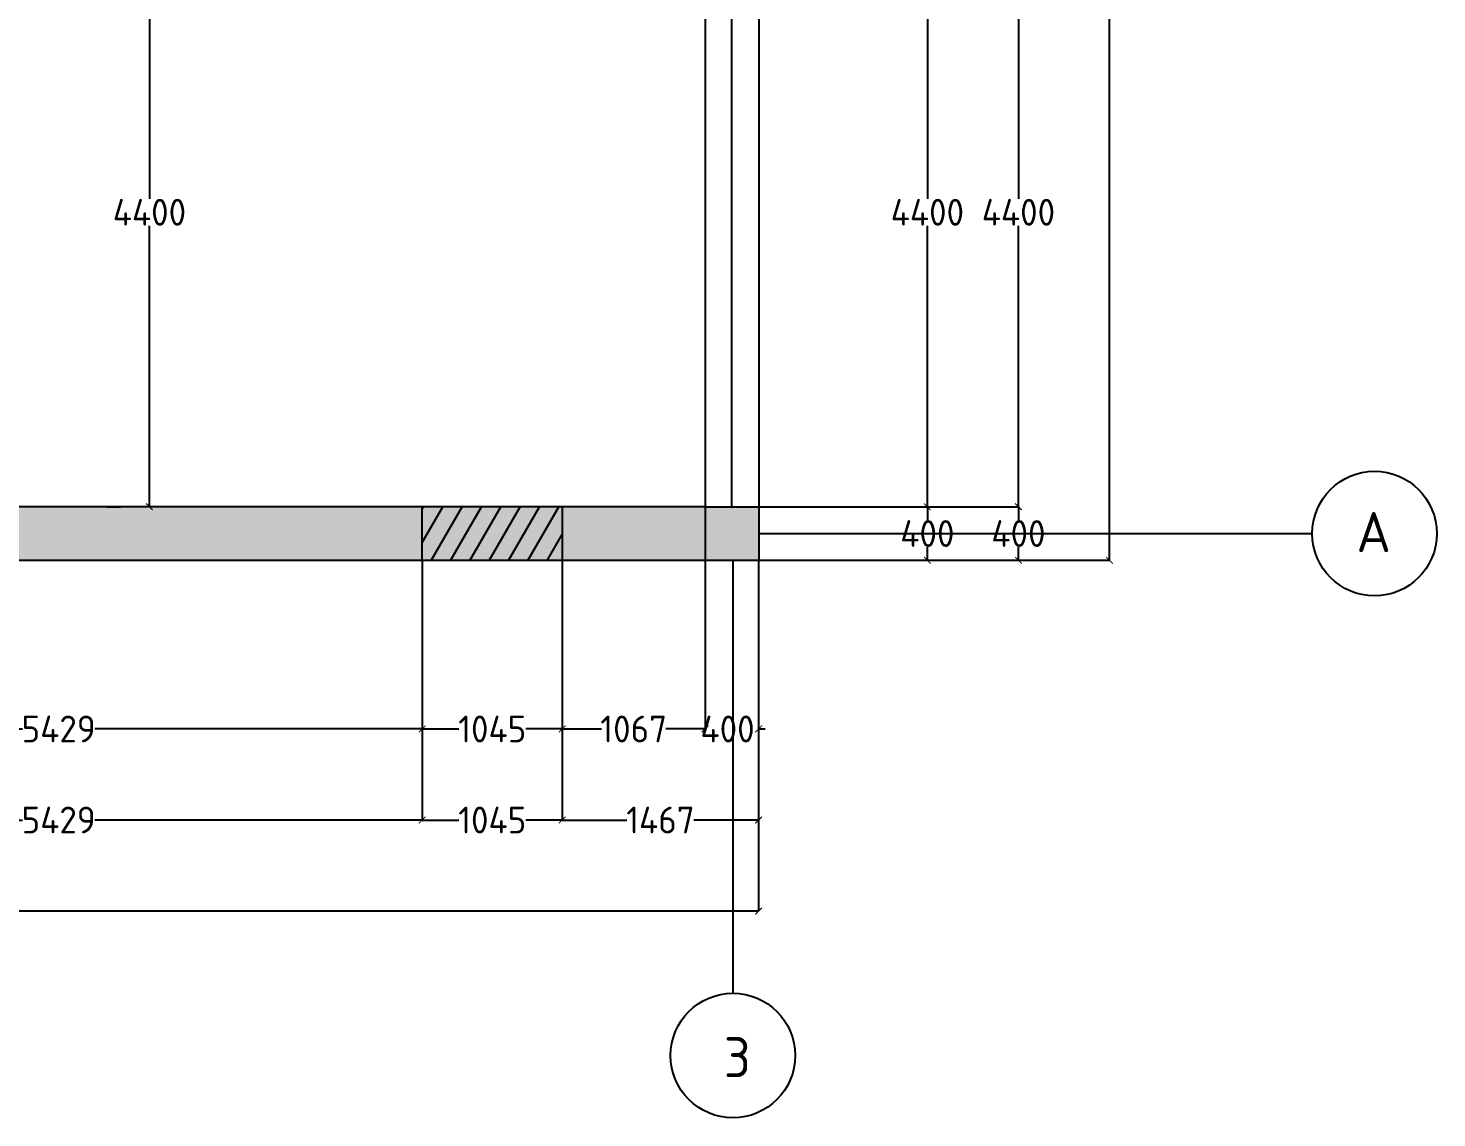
# Model space of a CAD drawing. Header units: inches. Extents: x -59797 to 874375, y -412711 to 5867.
# Drawn here: x 380341 to 390859, y -125169 to -117029 of the extents above; entities that cross this region are included whole.
import ezdxf

# ---------------------------------------------------------------- set-up
doc = ezdxf.new("R2010")
doc.units = ezdxf.units.IN
doc.header["$MEASUREMENT"] = 0
doc.layers.add('freecads.com', color=7, linetype='Continuous')
doc.styles.get("Standard").update_dxf_attribs({"font": 'GOST Common.ttf'})
doc.styles.add('{18b73a54-fa43-428c-adcb-c1c7bbdf2c84}', font='Simplex.shx')
doc.dimstyles.new('Copy of Standard', dxfattribs={"dimtxt": 120, "dimasz": 50, "dimexe": 0.18, "dimexo": 0.0625, "dimgap": 0.09, "dimtad": 0, "dimtih": 1, "dimtoh": 1, "dimdec": 0, "dimzin": 0, "dimdsep": 46, "dimtxsty": 'Standard', "dimblk": 'ARCHTICK', "dimcen": 0.09, "dimclrd": 250, "dimadec": 0, "dimazin": 0, "dimtfac": 1, "dimtdec": 0, "dimtofl": 0, "dimtmove": 0, "dimatfit": 3, "dimldrblk": 'ARCHTICK', "dimfxl": 100, "dimfxlon": 1, "dimtolj": 1, "dimtzin": 0, "dimarcsym": 0})

# ---------------------------------------------------------------- blocks, each defined once
blk = doc.blocks.new('_ArchTick')
at = {"color": 0, "linetype": 'ByBlock', "const_width": 0.15}
blk.add_lwpolyline([(-0.5, -0.5), (0.5, 0.5)], dxfattribs=at)
blk = doc.blocks.new('*D176')
at = {"color": 0, "lineweight": -2, "transparency": 16777216}
for p, q in [((385795, -120604), (387056, -120604)), ((385795, -121004), (387056, -121004))]:
    blk.add_line(p, q, dxfattribs=at)
at = {"color": 250, "lineweight": -2, "transparency": 16777216}
for p, q in [((387055, -120604), (387055, -120704)), ((387055, -121004), (387055, -120905))]:
    blk.add_line(p, q, dxfattribs=at)
at = {"layer": 'Defpoints', "color": 0, "transparency": 16777216}
for p in [(385795, -120604), (387055, -120604), (385795, -121004)]:
    blk.add_point(p, dxfattribs=at)
at = {"color": 250, "lineweight": -2, "transparency": 16777216, "xscale": 50, "yscale": 50, "zscale": 50}
for p, rotation in [((387055, -120604), 90), ((387055, -121004), 270)]:
    blk.add_blockref('_ArchTick', p, dxfattribs=dict(at, rotation=rotation))
at = {"color": 0, "transparency": 16777216, "insert": (387055, -120804), "char_height": 200, "attachment_point": 5}
blk.add_mtext('\\A1;400', dxfattribs=at)
blk = doc.blocks.new('*D177')
at = {"color": 0, "lineweight": -2, "transparency": 16777216}
for p, q in [((385795, -116204), (387056, -116204)), ((385795, -120604), (387056, -120604))]:
    blk.add_line(p, q, dxfattribs=at)
at = {"color": 250, "lineweight": -2, "transparency": 16777216}
for p, q in [((387055, -116204), (387055, -118304)), ((387055, -120604), (387055, -118505))]:
    blk.add_line(p, q, dxfattribs=at)
at = {"layer": 'Defpoints', "color": 0, "transparency": 16777216}
for p in [(385795, -116204), (387055, -116204), (385795, -120604)]:
    blk.add_point(p, dxfattribs=at)
at = {"color": 250, "lineweight": -2, "transparency": 16777216, "xscale": 50, "yscale": 50, "zscale": 50}
for p, rotation in [((387055, -116204), 90), ((387055, -120604), 270)]:
    blk.add_blockref('_ArchTick', p, dxfattribs=dict(at, rotation=rotation))
at = {"color": 0, "transparency": 16777216, "insert": (387055, -118404), "char_height": 200, "attachment_point": 5}
blk.add_mtext('\\A1;4400', dxfattribs=at)
blk = doc.blocks.new('*D181')
at = {"color": 0, "lineweight": -2, "transparency": 16777216}
for p, q in [((385795, -120604), (387736, -120604)), ((385795, -121004), (387736, -121004))]:
    blk.add_line(p, q, dxfattribs=at)
at = {"color": 250, "lineweight": -2, "transparency": 16777216}
for p, q in [((387735, -120604), (387735, -120704)), ((387735, -121004), (387735, -120905))]:
    blk.add_line(p, q, dxfattribs=at)
at = {"layer": 'Defpoints', "color": 0, "transparency": 16777216}
for p in [(385795, -120604), (387735, -120604), (385795, -121004)]:
    blk.add_point(p, dxfattribs=at)
at = {"color": 250, "lineweight": -2, "transparency": 16777216, "xscale": 50, "yscale": 50, "zscale": 50}
for p, rotation in [((387735, -120604), 90), ((387735, -121004), 270)]:
    blk.add_blockref('_ArchTick', p, dxfattribs=dict(at, rotation=rotation))
at = {"color": 0, "transparency": 16777216, "insert": (387735, -120804), "char_height": 200, "attachment_point": 5}
blk.add_mtext('\\A1;400', dxfattribs=at)
blk = doc.blocks.new('*D182')
at = {"color": 0, "lineweight": -2, "transparency": 16777216}
for p, q in [((387635, -116204), (387736, -116204)), ((387635, -120604), (387736, -120604))]:
    blk.add_line(p, q, dxfattribs=at)
at = {"color": 250, "lineweight": -2, "transparency": 16777216}
for p, q in [((387735, -116204), (387735, -118304)), ((387735, -120604), (387735, -118505))]:
    blk.add_line(p, q, dxfattribs=at)
at = {"layer": 'Defpoints', "color": 0, "transparency": 16777216}
for p in [(385795, -116204), (387735, -116204), (385795, -120604)]:
    blk.add_point(p, dxfattribs=at)
at = {"color": 250, "lineweight": -2, "transparency": 16777216, "xscale": 50, "yscale": 50, "zscale": 50}
for p, rotation in [((387735, -116204), 90), ((387735, -120604), 270)]:
    blk.add_blockref('_ArchTick', p, dxfattribs=dict(at, rotation=rotation))
at = {"color": 0, "transparency": 16777216, "insert": (387735, -118404), "char_height": 200, "attachment_point": 5}
blk.add_mtext('\\A1;4400', dxfattribs=at)
blk = doc.blocks.new('*D186')
at = {"color": 0, "lineweight": -2, "transparency": 16777216}
for p, q in [((384995, -112204), (388416, -112204)), ((385795, -121004), (388416, -121004))]:
    blk.add_line(p, q, dxfattribs=at)
at = {"color": 250, "lineweight": -2, "transparency": 16777216}
for p, q in [((388415, -112204), (388415, -116504)), ((388415, -121004), (388415, -116705))]:
    blk.add_line(p, q, dxfattribs=at)
at = {"layer": 'Defpoints', "color": 0, "transparency": 16777216}
for p in [(384995, -112204), (388415, -112204), (385795, -121004)]:
    blk.add_point(p, dxfattribs=at)
at = {"color": 250, "lineweight": -2, "transparency": 16777216, "xscale": 50, "yscale": 50, "zscale": 50}
for p, rotation in [((388415, -112204), 90), ((388415, -121004), 270)]:
    blk.add_blockref('_ArchTick', p, dxfattribs=dict(at, rotation=rotation))
at = {"color": 0, "transparency": 16777216, "insert": (388415, -116604), "char_height": 200, "attachment_point": 5}
blk.add_mtext('\\A1;8800', dxfattribs=at)
blk = doc.blocks.new('*D187')
at = {"color": 0, "lineweight": -2, "transparency": 16777216}
for p, q in [((385395, -120605), (385395, -122265)), ((385795, -121005), (385795, -122265))]:
    blk.add_line(p, q, dxfattribs=at)
at = {"color": 250, "lineweight": -2, "transparency": 16777216}
for p, q in [((385395, -122264), (385345, -122264)), ((385795, -122264), (385845, -122264))]:
    blk.add_line(p, q, dxfattribs=at)
at = {"layer": 'Defpoints', "color": 0, "transparency": 16777216}
for p in [(385395, -120604), (385795, -121004), (385395, -122264)]:
    blk.add_point(p, dxfattribs=at)
at = {"color": 250, "lineweight": -2, "transparency": 16777216, "xscale": 50, "yscale": 50, "zscale": 50}
blk.add_blockref('_ArchTick', (385395, -122264), dxfattribs=at)
at = {"color": 250, "lineweight": -2, "transparency": 16777216, "xscale": 50, "yscale": 50, "zscale": 50, "rotation": 180}
blk.add_blockref('_ArchTick', (385795, -122264), dxfattribs=at)
at = {"color": 0, "transparency": 16777216, "insert": (385563, -122264), "char_height": 200, "attachment_point": 5}
blk.add_mtext('\\A1;400', dxfattribs=at)
blk = doc.blocks.new('*D188')
at = {"color": 0, "lineweight": -2, "transparency": 16777216}
for p, q in [((385395, -120605), (385395, -122265)), ((384328, -121005), (384328, -122265))]:
    blk.add_line(p, q, dxfattribs=at)
at = {"color": 250, "lineweight": -2, "transparency": 16777216}
for p, q in [((384328, -122264), (384621, -122264)), ((385395, -122264), (385102, -122264))]:
    blk.add_line(p, q, dxfattribs=at)
at = {"layer": 'Defpoints', "color": 0, "transparency": 16777216}
for p in [(385395, -120604), (384328, -121004), (384328, -122264)]:
    blk.add_point(p, dxfattribs=at)
at = {"color": 250, "lineweight": -2, "transparency": 16777216, "xscale": 50, "yscale": 50, "zscale": 50, "rotation": 180}
blk.add_blockref('_ArchTick', (384328, -122264), dxfattribs=at)
at = {"color": 250, "lineweight": -2, "transparency": 16777216, "xscale": 50, "yscale": 50, "zscale": 50}
blk.add_blockref('_ArchTick', (385395, -122264), dxfattribs=at)
at = {"color": 0, "transparency": 16777216, "insert": (384862, -122264), "char_height": 200, "attachment_point": 5}
blk.add_mtext('\\A1;1067', dxfattribs=at)
blk = doc.blocks.new('*D189')
at = {"color": 0, "lineweight": -2, "transparency": 16777216}
for p, q in [((383283, -121005), (383283, -122265)), ((384328, -121005), (384328, -122265))]:
    blk.add_line(p, q, dxfattribs=at)
at = {"color": 250, "lineweight": -2, "transparency": 16777216}
for p, q in [((383283, -122264), (383556, -122264)), ((384328, -122264), (384056, -122264))]:
    blk.add_line(p, q, dxfattribs=at)
at = {"layer": 'Defpoints', "color": 0, "transparency": 16777216}
for p in [(383283, -121004), (384328, -121004), (383283, -122264)]:
    blk.add_point(p, dxfattribs=at)
at = {"color": 250, "lineweight": -2, "transparency": 16777216, "xscale": 50, "yscale": 50, "zscale": 50, "rotation": 180}
blk.add_blockref('_ArchTick', (383283, -122264), dxfattribs=at)
at = {"color": 250, "lineweight": -2, "transparency": 16777216, "xscale": 50, "yscale": 50, "zscale": 50}
blk.add_blockref('_ArchTick', (384328, -122264), dxfattribs=at)
at = {"color": 0, "transparency": 16777216, "insert": (383806, -122264), "char_height": 200, "attachment_point": 5}
blk.add_mtext('\\A1;1045', dxfattribs=at)
blk = doc.blocks.new('*D190')
at = {"color": 0, "lineweight": -2, "transparency": 16777216}
for p, q in [((377854, -121005), (377854, -122265)), ((383283, -121005), (383283, -122265))]:
    blk.add_line(p, q, dxfattribs=at)
at = {"color": 250, "lineweight": -2, "transparency": 16777216}
for p, q in [((377854, -122264), (380298, -122264)), ((383283, -122264), (380838, -122264))]:
    blk.add_line(p, q, dxfattribs=at)
at = {"layer": 'Defpoints', "color": 0, "transparency": 16777216}
for p in [(377854, -121004), (383283, -121004), (377854, -122264)]:
    blk.add_point(p, dxfattribs=at)
at = {"color": 250, "lineweight": -2, "transparency": 16777216, "xscale": 50, "yscale": 50, "zscale": 50, "rotation": 180}
blk.add_blockref('_ArchTick', (377854, -122264), dxfattribs=at)
at = {"color": 250, "lineweight": -2, "transparency": 16777216, "xscale": 50, "yscale": 50, "zscale": 50}
blk.add_blockref('_ArchTick', (383283, -122264), dxfattribs=at)
at = {"color": 0, "transparency": 16777216, "insert": (380568, -122264), "char_height": 200, "attachment_point": 5}
blk.add_mtext('\\A1;5429', dxfattribs=at)
blk = doc.blocks.new('*D195')
at = {"color": 0, "lineweight": -2, "transparency": 16777216}
for p, q in [((384328, -121005), (384328, -122945)), ((385795, -121005), (385795, -122945))]:
    blk.add_line(p, q, dxfattribs=at)
at = {"color": 250, "lineweight": -2, "transparency": 16777216}
for p, q in [((384328, -122944), (384811, -122944)), ((385795, -122944), (385312, -122944))]:
    blk.add_line(p, q, dxfattribs=at)
at = {"layer": 'Defpoints', "color": 0, "transparency": 16777216}
for p in [(384328, -121004), (385795, -121004), (384328, -122944)]:
    blk.add_point(p, dxfattribs=at)
at = {"color": 250, "lineweight": -2, "transparency": 16777216, "xscale": 50, "yscale": 50, "zscale": 50, "rotation": 180}
blk.add_blockref('_ArchTick', (384328, -122944), dxfattribs=at)
at = {"color": 250, "lineweight": -2, "transparency": 16777216, "xscale": 50, "yscale": 50, "zscale": 50}
blk.add_blockref('_ArchTick', (385795, -122944), dxfattribs=at)
at = {"color": 0, "transparency": 16777216, "insert": (385062, -122944), "char_height": 200, "attachment_point": 5}
blk.add_mtext('\\A1;1467', dxfattribs=at)
blk = doc.blocks.new('*D196')
at = {"color": 0, "lineweight": -2, "transparency": 16777216}
for p, q in [((383283, -121005), (383283, -122945)), ((384328, -121005), (384328, -122945))]:
    blk.add_line(p, q, dxfattribs=at)
at = {"color": 250, "lineweight": -2, "transparency": 16777216}
for p, q in [((383283, -122944), (383556, -122944)), ((384328, -122944), (384056, -122944))]:
    blk.add_line(p, q, dxfattribs=at)
at = {"layer": 'Defpoints', "color": 0, "transparency": 16777216}
for p in [(383283, -121004), (384328, -121004), (383283, -122944)]:
    blk.add_point(p, dxfattribs=at)
at = {"color": 250, "lineweight": -2, "transparency": 16777216, "xscale": 50, "yscale": 50, "zscale": 50, "rotation": 180}
blk.add_blockref('_ArchTick', (383283, -122944), dxfattribs=at)
at = {"color": 250, "lineweight": -2, "transparency": 16777216, "xscale": 50, "yscale": 50, "zscale": 50}
blk.add_blockref('_ArchTick', (384328, -122944), dxfattribs=at)
at = {"color": 0, "transparency": 16777216, "insert": (383806, -122944), "char_height": 200, "attachment_point": 5}
blk.add_mtext('\\A1;1045', dxfattribs=at)
blk = doc.blocks.new('*D197')
at = {"color": 0, "lineweight": -2, "transparency": 16777216}
for p, q in [((377854, -121005), (377854, -122945)), ((383283, -121005), (383283, -122945))]:
    blk.add_line(p, q, dxfattribs=at)
at = {"color": 250, "lineweight": -2, "transparency": 16777216}
for p, q in [((377854, -122944), (380298, -122944)), ((383283, -122944), (380838, -122944))]:
    blk.add_line(p, q, dxfattribs=at)
at = {"layer": 'Defpoints', "color": 0, "transparency": 16777216}
for p in [(377854, -121004), (383283, -121004), (377854, -122944)]:
    blk.add_point(p, dxfattribs=at)
at = {"color": 250, "lineweight": -2, "transparency": 16777216, "xscale": 50, "yscale": 50, "zscale": 50, "rotation": 180}
blk.add_blockref('_ArchTick', (377854, -122944), dxfattribs=at)
at = {"color": 250, "lineweight": -2, "transparency": 16777216, "xscale": 50, "yscale": 50, "zscale": 50}
blk.add_blockref('_ArchTick', (383283, -122944), dxfattribs=at)
at = {"color": 0, "transparency": 16777216, "insert": (380568, -122944), "char_height": 200, "attachment_point": 5}
blk.add_mtext('\\A1;5429', dxfattribs=at)
blk = doc.blocks.new('*D201')
at = {"color": 0, "lineweight": -2, "transparency": 16777216}
for p, q in [((372995, -118505), (372995, -123625)), ((385795, -121005), (385795, -123625))]:
    blk.add_line(p, q, dxfattribs=at)
at = {"color": 250, "lineweight": -2, "transparency": 16777216}
for p, q in [((372995, -123624), (379085, -123624)), ((385795, -123624), (379705, -123624))]:
    blk.add_line(p, q, dxfattribs=at)
at = {"layer": 'Defpoints', "color": 0, "transparency": 16777216}
for p in [(372995, -118504), (385795, -121004), (372995, -123624)]:
    blk.add_point(p, dxfattribs=at)
at = {"color": 250, "lineweight": -2, "transparency": 16777216, "xscale": 50, "yscale": 50, "zscale": 50, "rotation": 180}
blk.add_blockref('_ArchTick', (372995, -123624), dxfattribs=at)
at = {"color": 250, "lineweight": -2, "transparency": 16777216, "xscale": 50, "yscale": 50, "zscale": 50}
blk.add_blockref('_ArchTick', (385795, -123624), dxfattribs=at)
at = {"color": 0, "transparency": 16777216, "insert": (379395, -123624), "char_height": 200, "attachment_point": 5}
blk.add_mtext('\\A1;12800', dxfattribs=at)
blk = doc.blocks.new('*D241')
at = {"color": 0, "lineweight": -2, "transparency": 16777216}
for p, q in [((381346, -116204), (381246, -116204)), ((381246, -120604), (381246, -120604))]:
    blk.add_line(p, q, dxfattribs=at)
at = {"color": 250, "lineweight": -2, "transparency": 16777216}
for p, q in [((381246, -116204), (381246, -118304)), ((381246, -120604), (381246, -118505))]:
    blk.add_line(p, q, dxfattribs=at)
at = {"layer": 'Defpoints', "color": 0, "transparency": 16777216}
for p in [(382995, -116204), (381246, -120604), (381246, -120604)]:
    blk.add_point(p, dxfattribs=at)
at = {"color": 250, "lineweight": -2, "transparency": 16777216, "xscale": 50, "yscale": 50, "zscale": 50}
for p, rotation in [((381246, -116204), 90), ((381246, -120604), 270)]:
    blk.add_blockref('_ArchTick', p, dxfattribs=dict(at, rotation=rotation))
at = {"color": 0, "transparency": 16777216, "insert": (381246, -118404), "char_height": 200, "attachment_point": 5}
blk.add_mtext('\\A1;4400', dxfattribs=at)

msp = doc.modelspace()

# ---------------------------------------------------------------- hatches: boundary and pattern name
at = {"true_color": 0x939598}
h = msp.add_hatch(color=252, dxfattribs=at)
h.dxf.hatch_style = 1
h.paths.add_polyline_path([(373395.4, -112604.5), (373395.4, -112204.5), (372995.4, -112204.5), (372995.4, -115170.9), (373106.3, -115170.9), (373395.4, -115170.9)])
h.paths.add_polyline_path([(376808.3, -112204.5), (373395.4, -112204.5), (373395.4, -112604.5), (376808.3, -112604.5)])
h.paths.add_polyline_path([(373395.4, -116170.9), (372995.4, -116170.9), (372995.4, -118504.5), (376895.4, -118504.5), (376895.4, -120604.5), (377295.4, -120604.5), (377295.4, -116204.5), (377195.4, -116204.5), (377195.4, -118104.5), (373395.4, -118104.5), (373395.4, -116354.5)])
h.paths.add_polyline_path([(383282.9, -120604.5), (377853.6, -120604.5), (377853.6, -121004.5), (383282.9, -121004.5)])
h.paths.add_polyline_path([(385795.4, -120604.5), (385395.4, -120604.5), (384730.3, -120604.5), (384328.3, -120604.5), (384328.3, -121004.5), (385795.4, -121004.5)])
h.paths.add_polyline_path([(385395.4, -115804.5), (384395.4, -115804.5), (384395.4, -116204.5), (385395.4, -116204.5)])
h.paths.add_polyline_path([(383395.4, -115343.8), (383284.5, -115343.8), (382995.4, -115343.8), (382995.4, -116104.5), (382995.4, -116204.5), (383395.4, -116204.5), (383395.4, -115804.5)])
h.paths.add_polyline_path([(374495.4, -114616.7), (374495.4, -114604.5), (373795.4, -114604.5), (373795.4, -114704.5), (374495.4, -114704.5)])
h = msp.add_hatch(color=252, dxfattribs=at)
h.dxf.hatch_style = 1
h.paths.add_polyline_path([(377853.6, -120604.5), (377295.4, -120604.5), (376808.3, -120604.5), (376808.3, -121004.5), (377853.6, -121004.5)])
h.paths.add_polyline_path([(384328.3, -120604.5), (383282.9, -120604.5), (383282.9, -121004.5), (384328.3, -121004.5)])
h.paths.add_polyline_path([(385795.4, -115804.5), (385395.4, -115804.5), (385395.4, -116204.5), (385795.4, -116204.5)])
h.paths.add_polyline_path([(384995.4, -112204.5), (384303, -112204.5), (384303, -112604.5), (384995.4, -112604.5)])
at = {"true_color": 0x636466}
h = msp.add_hatch(dxfattribs=at)
h.set_pattern_fill('ANSI31', color=251, scale=1000, angle=15)
h.set_pattern_definition([(60, (252726.6, -95502.01), (-108.25318, 62.5), [])])
h.paths.add_polyline_path([(384328.3, -120604.5), (383282.9, -120604.5), (383282.9, -121004.5), (384328.3, -121004.5)])
h.paths.add_polyline_path([(377853.6, -120604.5), (377295.4, -120604.5), (376808.3, -120604.5), (376808.3, -121004.5), (377853.6, -121004.5)])
h.paths.add_polyline_path([(385795.4, -115804.5), (385395.4, -115804.5), (385395.4, -116204.5), (385795.4, -116204.5)])
h.paths.add_polyline_path([(384995.4, -112204.5), (384303, -112204.5), (384303, -112604.5), (384995.4, -112604.5)])

# ---------------------------------------------------------------- linework, layer by layer
at = {"color": 152, "true_color": 0x2776bb}
for p, q in [((385795.4, -115804.5), (385795.4, -121004.5)), ((385395.4, -116204.5), (385395.4, -120604.5)), ((385595.4, -120604.5), (385595.4, -116204.5))]:
    msp.add_line(p, q, dxfattribs=at)
for p, q in [((385395.4, -120604.5), (376808.3, -120604.5)), ((383282.9, -121004.5), (383282.9, -120604.5)), ((384328.3, -120604.5), (384328.3, -121004.5)), ((385795.4, -121004.5), (376808.3, -121004.5)), ((384328.3, -121004.5), (382857.1, -121004.5))]:
    msp.add_line(p, q)
at = {"color": 7}
for p, q in [((385395.4, -120604.5), (385795.4, -120604.5)), ((385795.4, -120804.5), (389928.9, -120804.5)), ((385603.1, -121004.5), (385603.1, -124238.5))]:
    msp.add_line(p, q, dxfattribs=at)
for centre in [(390394.1, -120804.5), (385603.1, -124703.7)]:
    msp.add_circle(centre, 465.2, dxfattribs=at)
at = {"layer": 'freecads.com', "ltscale": 90}
msp.add_line((380930.3, -120604.5), (381030.3, -120604.5), dxfattribs=at)

# ---------------------------------------------------------------- texts
at = {"color": 7, "char_height": 300, "style": '{18b73a54-fa43-428c-adcb-c1c7bbdf2c84}'}
for s, insert, attachment_point in [('{\\fGOST Common|b0|i0|c0|p34;A}', (390258.9, -120642.9), 1), ('{\\fGOST Common|b0|i0|c0|p34;3}', (385535.2, -124865.3), 7)]:
    msp.add_mtext_dynamic_manual_height_columns(s, width=300, gutter_width=11072.2, heights=[0], dxfattribs=dict(at, insert=insert, attachment_point=attachment_point))

# ---------------------------------------------------------------- dimensions: what is measured, and where the dimension line sits
at = {"color": 7}
for base, p1, p2, override, picture, middle in [((388415.4, -112204.5), (385795.4, -121004.5), (384995.4, -112204.5), {"dimtxt": 200, "dimfxl": 10000}, '*D186', (388415.4, -116604.5)), ((381245.9, -120604.5), (382995.4, -116204.5), (381245.9, -120604.5), {"dimtxt": 200, "dimtmove": 1}, '*D241', (381245.9, -118404.5)), ((387055.4, -116204.5), (385795.4, -120604.5), (385795.4, -116204.5), {"dimtxt": 200, "dimtmove": 1, "dimfxl": 10000}, '*D177', (387055.4, -118404.5)), ((387735.4, -116204.5), (385795.4, -120604.5), (385795.4, -116204.5), {"dimtxt": 200, "dimtmove": 1}, '*D182', (387735.4, -118404.5)), ((387055.4, -120604.5), (385795.4, -121004.5), (385795.4, -120604.5), {"dimtxt": 200, "dimfxl": 10000}, '*D176', (387055.4, -120804.5)), ((387735.4, -120604.5), (385795.4, -121004.5), (385795.4, -120604.5), {"dimtxt": 200, "dimfxl": 10000}, '*D181', (387735.4, -120804.5))]:
    dim = msp.add_linear_dim(base=base, p1=p1, p2=p2, angle=90, dimstyle='Copy of Standard', override=override, dxfattribs=at)
    dim.commit()
    dim.dimension.update_dxf_attribs({"geometry": picture, "text_midpoint": middle})
for base, p1, p2, override, picture, middle in [((372995.4, -123624.5), (385795.4, -121004.5), (372995.4, -118504.5), {"dimtxt": 200, "dimfxl": 10000}, '*D201', (379395.4, -123624.5)), ((384328.3, -122264.5), (385395.4, -120604.5), (384328.3, -121004.5), {"dimtxt": 200, "dimtmove": 1, "dimfxl": 10000}, '*D188', (384861.8, -122264.5)), ((377853.6, -122264.5), (383282.9, -121004.5), (377853.6, -121004.5), {"dimtxt": 200, "dimtmove": 1, "dimfxl": 10000}, '*D190', (380568.3, -122264.5)), ((377853.6, -122944.5), (383282.9, -121004.5), (377853.6, -121004.5), {"dimtxt": 200, "dimtmove": 1, "dimfxl": 10000}, '*D197', (380568.3, -122944.5)), ((383282.9, -122264.5), (384328.3, -121004.5), (383282.9, -121004.5), {"dimtxt": 200, "dimtmove": 1, "dimfxl": 10000}, '*D189', (383805.6, -122264.5)), ((383282.9, -122944.5), (384328.3, -121004.5), (383282.9, -121004.5), {"dimtxt": 200, "dimtmove": 1, "dimfxl": 10000}, '*D196', (383805.6, -122944.5)), ((384328.3, -122944.5), (385795.4, -121004.5), (384328.3, -121004.5), {"dimtxt": 200, "dimfxl": 10000}, '*D195', (385061.8, -122944.5))]:
    dim = msp.add_linear_dim(base=base, p1=p1, p2=p2, dimstyle='Copy of Standard', override=override, dxfattribs=at)
    dim.commit()
    dim.dimension.update_dxf_attribs({"geometry": picture, "text_midpoint": middle})
dim = msp.add_linear_dim(base=(385395.4, -122264.5), p1=(385795.4, -121004.5), p2=(385395.4, -120604.5), dimstyle='Copy of Standard', override={"dimtxt": 200, "dimfxl": 10000}, dxfattribs=at)
dim.commit()
dim.dimension.update_dxf_attribs({"geometry": '*D187', "text_midpoint": (385563.3, -122264.5), "dimtype": 160})

doc.saveas('drawing.dxf')
